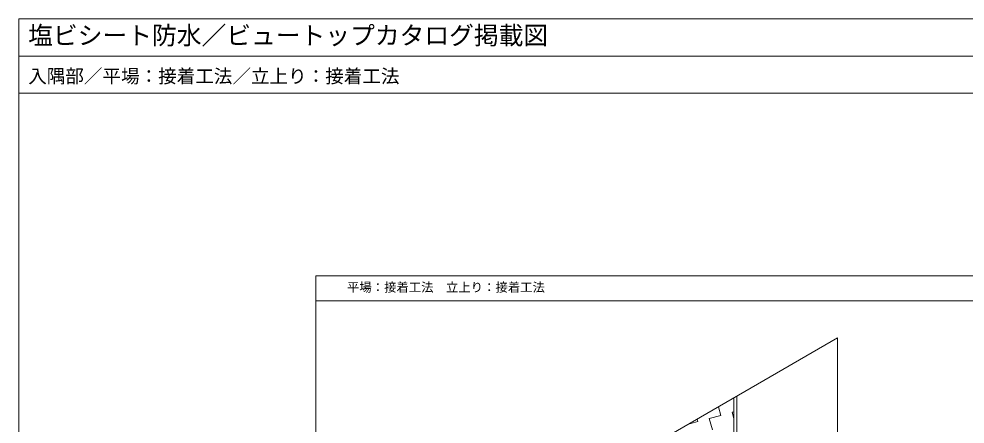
# Model space of a CAD drawing. Units: millimetres, scale not verified. Extents: x -1380 to 1380, y -955 to 955.
# Drawn here: x -1380 to 149, y 301 to 955 of the extents above; entities that cross this region are included whole.
import ezdxf
from ezdxf.enums import TextEntityAlignment as Align

# ---------------------------------------------------------------- set-up
doc = ezdxf.new("R2010")
doc.units = ezdxf.units.MM
doc.header["$LTSCALE"] = 3
for name, color, linetype, lineweight in [('0-0_0', 7, 'Continuous', 9), ('0-1_WAKU', 7, 'Continuous', 18), ('0-4_BOUSUI', 1, 'Continuous', 18), ('0-5_MOJI', 7, 'Continuous', 18), ('0-6_HATCH', 9, 'Continuous', 18)]:
    doc.layers.add(name, color=color, linetype=linetype, lineweight=lineweight)
doc.styles.add('ＭＳ ゴシック', font='')
doc.styles.get('ＭＳ ゴシック').set_extended_font_data('MS Gothic')

msp = doc.modelspace()

# ---------------------------------------------------------------- linework, layer by layer
at = {"layer": '0-0_0', "lineweight": 18}
for p, q in [((-1380, 895), (1380, 895)), ((-900, 500), (900, 500))]:
    msp.add_line(p, q, dxfattribs=at)
at = {"layer": '0-0_0'}
for p in [(-750, 40), (-57.18, -60)]:
    msp.add_line(p, (-57.18, 440), dxfattribs=at)
at = {"layer": '0-0_0', "lineweight": 18}
msp.add_lwpolyline([(-900, -660), (900, -660), (900, 540), (-900, 540)], close=True, dxfattribs=at)
at = {"layer": '0-1_WAKU'}
for points in [[(1380, 835), (-1380, 835), (-1380, 955), (1380, 955)], [(-1380, -955), (1380, -955), (1380, 955), (-1380, 955)]]:
    msp.add_lwpolyline(points, close=True, dxfattribs=at)
at = {"layer": '0-4_BOUSUI'}
for points in [[(-150.524, -193.892), (-225.002, -150.892), (-225.002, 343.108)], [(-150.524, -187.892), (-219.806, -147.892), (-219.806, 346.108)]]:
    msp.add_lwpolyline(points, dxfattribs=at)
at = {"layer": '0-6_HATCH'}
for p, q in [((-234.441, 337.658), (-232.577, 338.158)), ((-232.577, 338.158), (-232.711, 338.657)), ((-246.048, 314.826), (-249.791, 328.796)), ((-282.849, 304.965), (-283.95, 309.074)), ((-264.448, 309.896), (-246.048, 314.826)), ((-259.518, 291.495), (-264.448, 309.896)), ((-227.647, 319.757), (-225.002, 320.465)), ((-225.002, 309.888), (-227.647, 319.757)), ((-298.183, 300.856), (-282.849, 304.965))]:
    msp.add_line(p, q, dxfattribs=at)

# ---------------------------------------------------------------- texts
at = {"layer": '0-1_WAKU', "style": 'ＭＳ ゴシック'}
for s, height, p in [('塩ビシート防水／ビュートップカタログ掲載図', 29.33, (-1365, 905)), ('入隅部／平場：接着工法／立上り：接着工法', 21.99, (-1365, 845))]:
    msp.add_text(s, height=height, dxfattribs=at).set_placement(p, align=Align.BOTTOM_LEFT)
at = {"layer": '0-5_MOJI', "style": 'ＭＳ ゴシック'}
msp.add_text('平場：接着工法\u3000立上り：接着工法', height=14.66, dxfattribs=at).set_placement((-850, 510), align=Align.BOTTOM_LEFT)

doc.saveas('drawing.dxf')
